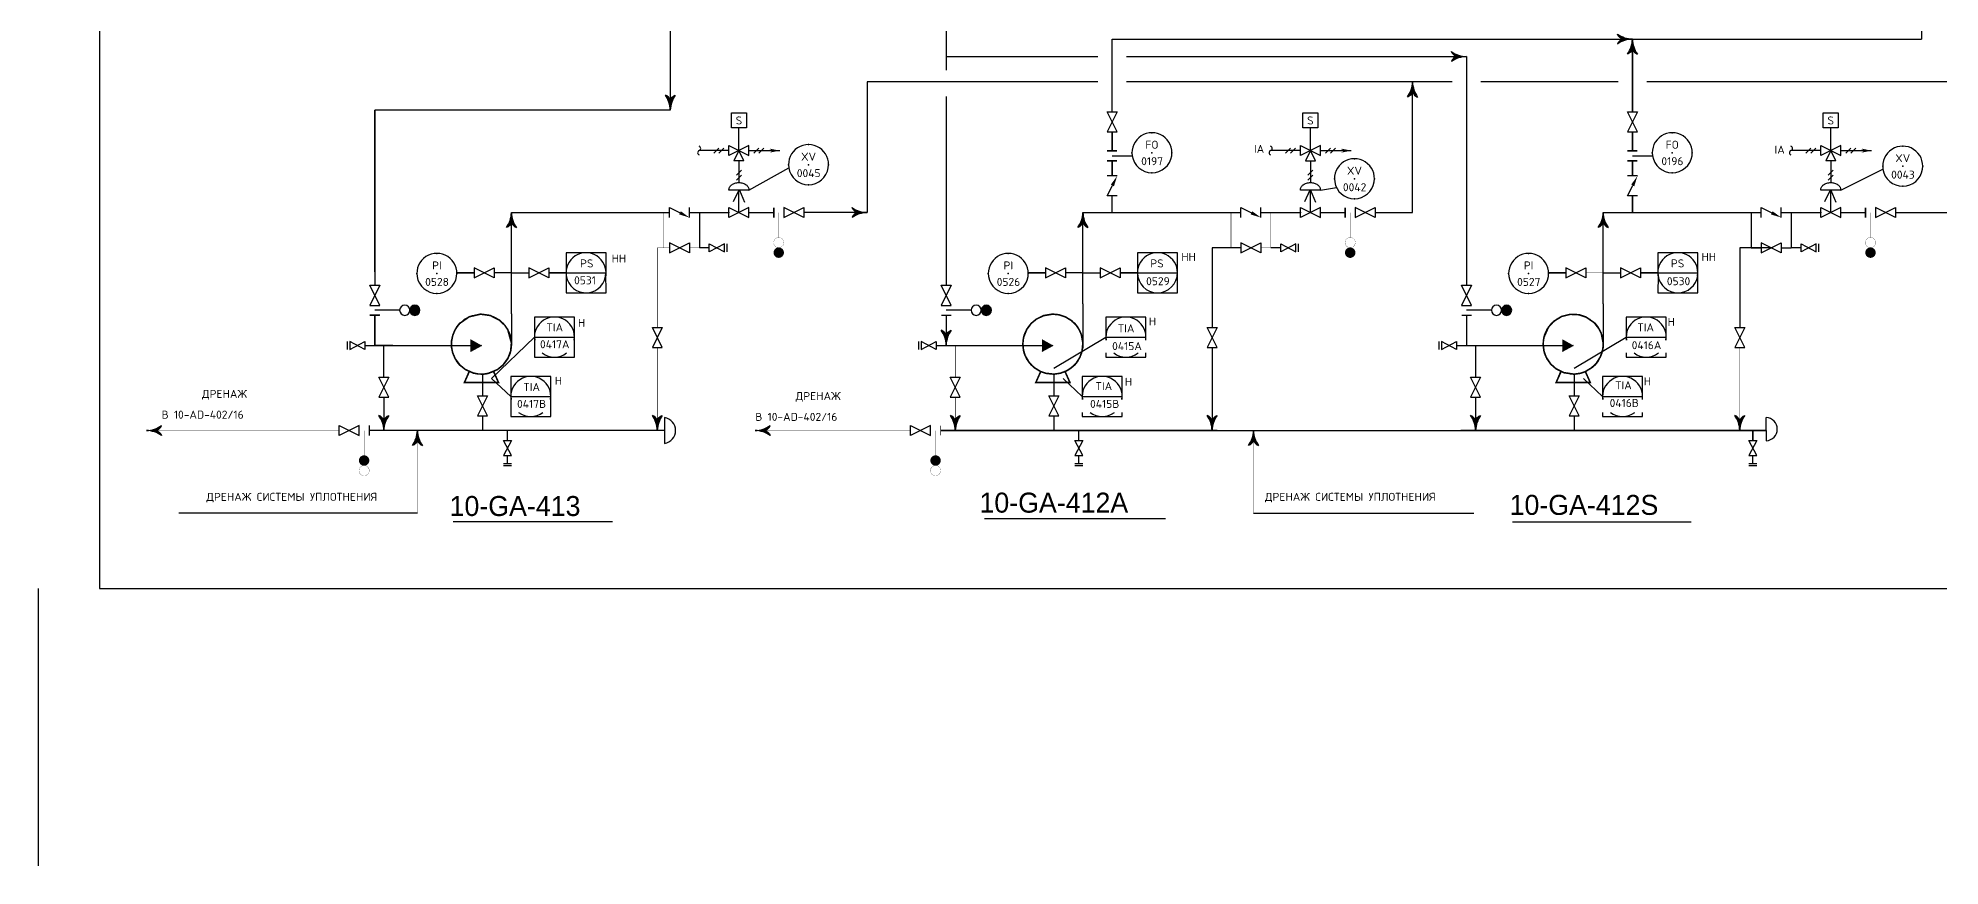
# Model space of a CAD drawing. Extents: x 173.9 to 269, y 119.5 to 158.6.
# Drawn here: x 173.92 to 209.56, y 119.52 to 135.04 of the extents above; entities that cross this region are included whole.
import ezdxf
from ezdxf.enums import TextEntityAlignment as Align

# ---------------------------------------------------------------- set-up
doc = ezdxf.new("R2010")
doc.units = 0
doc.linetypes.add('DASHED', pattern=[0.1875, 0.125, -0.0625])
doc.layers.get('0').update_dxf_attribs({"linetype": 'CONTINUOUS'})
for name, color, linetype in [('IN-ATTRIBS', 7, 'CONTINUOUS'), ('IN-EQUIPMENT', 7, 'CONTINUOUS'), ('IN-INST-TAP', 7, 'CONTINUOUS'), ('IN-INSTRUMENT', 7, 'CONTINUOUS'), ('IN-MIN-PROC', 2, 'CONTINUOUS'), ('IN-SOFTWARE', 7, 'CONTINUOUS'), ('IN-TEXT', 1, 'CONTINUOUS'), ('СЛОЙ1', 3, 'CONTINUOUS'), ('СЛОЙ2', 5, 'CONTINUOUS'), ('СЛОЙ3', 6, 'CONTINUOUS')]:
    doc.layers.add(name, color=color, linetype=linetype)
doc.styles.add('ATTRIBS', font='SIMPLEX', dxfattribs={"width": 0.9, "height": 0.1})
doc.styles.add('NARROW', font='simplex', dxfattribs={"width": 0.75, "height": 0.1})
doc.styles.add('S1', font='SIMPLEX', dxfattribs={"height": 0.1})

# ---------------------------------------------------------------- blocks, each defined once
blk = doc.blocks.new('PE2')
for points in [[(0, 0, 0.150368), (0.188, 0.062, 0.150368)], [(0.125, 0, 0.206864), (0.188, 0.062, 0.206864)], [(0.125, 0, -0.206864), (0.188, -0.062, -0.206864)]]:
    blk.add_lwpolyline(points, format="xyb")
blk.add_arc((-0.008, -0.336), 0.336, 54.4623, 88.6678)
for points in [[(0, 0), (0.125, 0), (0.04, 0.003), (0.141, 0.008)], [(0, 0), (0.125, 0), (0.04, -0.003), (0.141, -0.008)], [(0.04, 0.003), (0.141, 0.008), (0.079, 0.011), (0.156, 0.019)], [(0.079, 0.011), (0.156, 0.019), (0.117, 0.024), (0.169, 0.031)], [(0.117, 0.024), (0.169, 0.031), (0.154, 0.041), (0.179, 0.046)], [(0.154, 0.041), (0.179, 0.046), (0.188, 0.062)], [(0.04, -0.003), (0.141, -0.008), (0.079, -0.011), (0.156, -0.019)], [(0.079, -0.011), (0.156, -0.019), (0.117, -0.024), (0.169, -0.031)], [(0.117, -0.024), (0.169, -0.031), (0.154, -0.041), (0.179, -0.046)], [(0.154, -0.041), (0.179, -0.046), (0.188, -0.062)]]:
    blk.add_solid(points)
blk = doc.blocks.new('BUBTEXT')
at = {"layer": 'IN-ATTRIBS'}
for p in [(0, 0.25), (-0.25, 0), (0, 0), (0.25, 0), (0, -0.25)]:
    blk.add_point(p, dxfattribs=at)
at = {"layer": 'IN-ATTRIBS', "flags": 1}
for tag, style, width, p in [('DWGNO', 'ATTRIBS', 0.8, (0.003, 0.447)), ('IDNUM', 'ATTRIBS', 0.8, (0.009, 0.584)), ('FILENO', 'ATTRIBS', 0.8, (-0.003, 0.311)), ('LOC', 'ATTRIBS', 0.8, (-0.08, -0.422)), ('SIG', 'ATTRIBS', 0.8, (-0.087, -0.563)), ('INSTALL', 'ATTRIBS', 0.8, (-0.087, -0.699)), ('DATE', 'ATTRIBS', 0.8, (-0.088, -0.969)), ('SERV', 'ATTRIBS', 0.8, (-0.083, -0.838)), ('CSYS', 'NARROW', 0.75, (-0.087, -1.243)), ('DES', 'NARROW', 0.75, (-0.087, -1.102))]:
    blk.add_attdef(tag, text='', height=0.1, dxfattribs=dict(at, style=style, width=width)).set_placement(p, align=Align.CENTER)
at = {"layer": 'IN-ATTRIBS', "style": 'ATTRIBS'}
blk.add_attdef('SYSCDV', text='', height=0.1, dxfattribs=at).set_placement((-0.312, 0.141), align=Align.RIGHT)
at = {"layer": 'IN-ATTRIBS', "style": 'ATTRIBS', "flags": 1}
blk.add_attdef('SYSCDI', text='', height=0.1, dxfattribs=at).set_placement((-0.312, 0.312), align=Align.RIGHT)
at = {"layer": 'IN-ATTRIBS', "style": 'S1'}
for tag, p in [('XT', (0.324, 0.257)), ('A1', (0.323, 0.115)), ('A2', (0.323, -0.035)), ('A3', (0.323, -0.185)), ('RES', (0.323, -0.342))]:
    blk.add_attdef(tag, p, '', height=0.1, dxfattribs=at)
for tag, p in [('INSTTYPE', (0, 0.05)), ('TAGNUM', (0.002, -0.156)), ('MD', (0.402, -0.565)), ('SZ', (0.402, -0.696))]:
    blk.add_attdef(tag, text='', height=0.1, dxfattribs=at).set_placement(p, align=Align.CENTER)
blk = doc.blocks.new('PF35A')
blk.add_lwpolyline([(0, -0.0625), (0.25, 0.0625), (0.25, -0.0625), (0, 0.0625)], close=True)
blk = doc.blocks.new('PE1')
for centre, start, end in [((-0.009, 0.027), 288.4319, 71.5681), ((0.009, -0.027), 108.4319, 251.5681)]:
    blk.add_arc(centre, 0.0284, start, end)
blk = doc.blocks.new('PD22')
blk.add_lwpolyline([(-0.09375, 0.09375), (0.09375, 0.09375), (0.09375, -0.09375), (-0.09375, -0.09375), (-0.09375, 0.09375)])
at = {"layer": 'IN-ATTRIBS', "style": 'S1'}
blk.add_attdef('S_TAG', text='', height=0.1, dxfattribs=at).set_placement((0, 0), align=Align.MIDDLE)
blk = doc.blocks.new('-ARROW')
blk.add_line((0.085, 0), (0.125, 0))
for points in [[(0.085, 0), (0, 0), (0.085, 0), (0.124, 0.025)], [(0.085, 0), (0, 0), (0.085, 0), (0.124, -0.025)]]:
    blk.add_solid(points)
blk = doc.blocks.new('PH29B')
at = {"linetype": 'Continuous'}
blk.add_line((-0.25, 0), (0.25, 0), dxfattribs=at)
for points in [[(0.25, -0.038), (0.25, 0.25), (-0.25, 0.25), (-0.25, -0.038)], [(-0.25, -0.199), (-0.25, -0.25), (0.25, -0.25), (0.25, -0.199)]]:
    blk.add_lwpolyline(points)
for start, end in [(351.1529, 188.8471), (232.6037, 307.3963)]:
    blk.add_arc((0, 0), 0.25, start, end)
blk = doc.blocks.new('X1', base_point=(27.875, 16.125))
for p, q in [((28, 16.0625), (27.75, 16.1875)), ((27.75, 16.0625), (28, 16.1875)), ((27.75, 16.1875), (27.75, 16.0625)), ((28, 16.1875), (28, 16.0625))]:
    blk.add_line(p, q)
for p in [(27.75, 16.125), (28, 16.125)]:
    blk.add_point(p)

msp = doc.modelspace()

# ---------------------------------------------------------------- hatches: boundary and pattern name
h = msp.add_hatch(color=256)
h.paths.add_polyline_path([(182.024, 129.397), (182.024, 129.281), (182.23, 129.281)])
h.paths.add_polyline_path([(182.23, 129.281), (182.024, 129.281), (182.024, 129.165)])
h = msp.add_hatch(color=256)
h.paths.add_polyline_path([(192.734, 129.397), (192.734, 129.281), (192.94, 129.281)])
h.paths.add_polyline_path([(192.94, 129.281), (192.734, 129.281), (192.734, 129.165)])
h = msp.add_hatch(color=256)
h.paths.add_polyline_path([(202.485, 129.397), (202.485, 129.281), (202.691, 129.281)])
h.paths.add_polyline_path([(202.691, 129.281), (202.485, 129.281), (202.485, 129.165)])
at = {"layer": 'IN-MIN-PROC'}
for points in [[(187.897, 131.018, 0.373738), (187.815, 131.112, -0.070186), (187.788, 131.112, 0.373738), (187.706, 131.018, 1)], [(198.607, 131.018, 0.373738), (198.524, 131.112, -0.070186), (198.498, 131.112, 0.373738), (198.415, 131.018, 1)], [(208.358, 131.018, 0.373738), (208.276, 131.112, -0.070186), (208.249, 131.112, 0.373738), (208.167, 131.018, 1)], [(180.983, 130.033, 0.373738), (180.888, 129.951, -0.070186), (180.888, 129.924, 0.373738), (180.983, 129.842, 1)], [(191.692, 130.033, 0.373738), (191.597, 129.951, -0.070186), (191.597, 129.924, 0.373738), (191.692, 129.842, 1)], [(201.443, 130.033, 0.373738), (201.349, 129.951, -0.070186), (201.349, 129.924, 0.373738), (201.443, 129.842, 1)], [(179.936, 127.123, 0.373738), (180.018, 127.028, -0.070186), (180.045, 127.028, 0.373738), (180.127, 127.123, 1)], [(190.645, 127.123, 0.373738), (190.728, 127.028, -0.070186), (190.754, 127.028, 0.373738), (190.836, 127.123, 1)]]:
    msp.add_hatch(color=256, dxfattribs=at).paths.add_polyline_path(points)

# ---------------------------------------------------------------- linework, layer by layer
for p, q in [((180.231, 130.656), (180.231, 133.688)), ((186.681, 132.977), (186.587, 132.883)), ((186.775, 132.977), (186.681, 132.883)), ((187.337, 132.883), (187.431, 132.977)), ((187.431, 132.883), (187.525, 132.977)), ((197.39, 132.977), (197.297, 132.883)), ((197.484, 132.977), (197.39, 132.883)), ((198.047, 132.883), (198.14, 132.977)), ((198.14, 132.883), (198.234, 132.977)), ((207.142, 132.977), (207.048, 132.883)), ((207.235, 132.977), (207.142, 132.883)), ((207.798, 132.883), (207.892, 132.977)), ((207.892, 132.883), (207.985, 132.977)), ((186.868, 132.93), (186.311, 132.93)), ((187.056, 132.742), (187.056, 132.332)), ((187.243, 132.93), (187.82, 132.93)), ((197.578, 132.93), (197.02, 132.93)), ((197.765, 132.742), (197.765, 132.332)), ((197.953, 132.93), (198.53, 132.93)), ((207.329, 132.93), (206.771, 132.93)), ((207.517, 132.742), (207.517, 132.332)), ((207.704, 132.93), (208.281, 132.93)), ((187.103, 132.566), (187.009, 132.473)), ((187.103, 132.473), (187.009, 132.379)), ((197.812, 132.566), (197.718, 132.473)), ((197.812, 132.473), (197.718, 132.379)), ((207.563, 132.566), (207.47, 132.473)), ((207.563, 132.473), (207.47, 132.379)), ((181.77, 130.641), (182.093, 130.641)), ((182.093, 130.641), (181.77, 130.641)), ((182.792, 130.641), (182.468, 130.641)), ((182.792, 130.641), (182.468, 130.641)), ((182.792, 130.641), (183.116, 130.641)), ((182.792, 130.641), (183.116, 130.641)), ((183.815, 130.641), (183.491, 130.641)), ((183.491, 130.641), (183.815, 130.641)), ((192.803, 130.641), (192.479, 130.641)), ((192.479, 130.641), (192.803, 130.641)), ((193.502, 130.641), (193.178, 130.641)), ((193.502, 130.641), (193.178, 130.641)), ((193.502, 130.641), (193.826, 130.641)), ((193.502, 130.641), (193.826, 130.641)), ((194.201, 130.641), (194.524, 130.641)), ((194.524, 130.641), (194.201, 130.641)), ((180.231, 129.281), (180.231, 129.844)), ((182.421, 128.661), (183.224, 129.437)), ((192.956, 128.855), (193.933, 129.437)), ((202.707, 128.855), (203.684, 129.437)), ((180.572, 129.281), (180.231, 129.281)), ((180.401, 128.685), (180.401, 129.281)), ((182.23, 129.281), (182.024, 129.165)), ((192.94, 129.281), (192.734, 129.165)), ((202.691, 129.281), (202.485, 129.165)), ((182.249, 128.741), (182.249, 128.335)), ((192.958, 128.741), (192.958, 128.335)), ((182.421, 128.661), (182.78, 128.323)), ((193.13, 128.661), (193.489, 128.323)), ((202.881, 128.661), (203.241, 128.323)), ((180.401, 128.31), (180.401, 127.685)), ((182.249, 127.96), (182.249, 127.685)), ((181.699, 125.977), (184.684, 125.977)), ((191.659, 126.037), (195.052, 126.037)), ((201.554, 125.971), (204.901, 125.971))]:
    msp.add_line(p, q)
at = {"color": 2}
for p, q in [((187.056, 132.191), (186.95, 131.97)), ((187.064, 132.191), (187.161, 131.966)), ((197.757, 132.192), (197.652, 131.97)), ((197.765, 132.191), (197.863, 131.966)), ((207.509, 132.192), (207.403, 131.97)), ((207.517, 132.191), (207.614, 131.966)), ((173.92, 124.723), (173.92, 119.525))]:
    msp.add_line(p, q, dxfattribs=at)
at = {"linetype": 'Continuous'}
for p, q in [((183.815, 130.641), (184.565, 130.641)), ((194.524, 130.641), (195.274, 130.641)), ((204.276, 130.641), (205.026, 130.641)), ((183.224, 129.437), (183.974, 129.437)), ((182.78, 128.323), (183.53, 128.323))]:
    msp.add_line(p, q, dxfattribs=at)
at = {"color": 5}
for p, q in [((185.661, 127.927), (185.661, 127.444)), ((181.03, 126.138), (176.56, 126.138)), ((196.7, 126.138), (200.828, 126.138))]:
    msp.add_line(p, q, dxfattribs=at)
for points in [[(184.565, 130.584), (184.565, 131.016), (183.815, 131.016), (183.815, 130.584)], [(195.274, 130.584), (195.274, 131.016), (194.524, 131.016), (194.524, 130.584)], [(205.026, 130.584), (205.026, 131.016), (204.276, 131.016), (204.276, 130.584)], [(183.815, 130.641), (183.815, 130.266), (184.565, 130.266), (184.561, 130.641)], [(194.524, 130.584), (194.524, 130.266), (195.274, 130.266), (195.274, 130.641)], [(204.28, 130.584), (204.276, 130.266), (205.026, 130.266), (205.026, 130.584)], [(183.974, 129.379), (183.974, 129.812), (183.224, 129.812), (183.224, 129.379)], [(183.224, 129.437), (183.224, 129.062), (183.974, 129.062), (183.974, 129.379)], [(183.53, 128.265), (183.53, 128.698), (182.78, 128.698), (182.78, 128.265)], [(182.78, 128.323), (182.78, 127.948), (183.53, 127.948), (183.53, 128.323)]]:
    msp.add_lwpolyline(points)
for centre, radius, start, end in [((188.36, 132.667), 0.375, 351.1529, 188.8471), ((194.796, 132.891), 0.375, 351.1529, 188.8471), ((204.547, 132.891), 0.375, 351.1529, 188.8471), ((208.867, 132.639), 0.375, 351.1529, 188.8471), ((188.36, 132.667), 0.375, 188.8471, 351.1529), ((194.796, 132.891), 0.375, 188.8471, 351.1529), ((198.591, 132.403), 0.375, 351.1529, 188.8471), ((204.547, 132.891), 0.375, 188.8471, 351.1529), ((198.591, 132.403), 0.375, 188.8471, 351.1529), ((208.867, 132.639), 0.375, 188.8471, 351.1529), ((181.395, 130.629), 0.375, 351.1529, 188.8471), ((184.19, 130.641), 0.375, 351.1529, 188.8471), ((192.104, 130.629), 0.375, 351.1529, 188.8471), ((194.899, 130.641), 0.375, 351.1529, 188.8471), ((201.855, 130.629), 0.375, 351.1529, 188.8471), ((204.651, 130.641), 0.375, 351.1529, 188.8471), ((181.395, 130.629), 0.375, 188.8471, 351.1529), ((184.188, 130.639), 0.373, 188.5308, 0.3694), ((192.104, 130.629), 0.375, 188.8471, 351.1529), ((194.899, 130.641), 0.375, 180, 0), ((201.855, 130.629), 0.375, 188.8471, 351.1529), ((204.653, 130.643), 0.377, 189.061, 350.939), ((183.599, 129.437), 0.375, 351.1529, 188.8471), ((183.599, 129.437), 0.375, 232.6037, 307.3963), ((183.155, 128.323), 0.375, 351.1529, 188.8471), ((183.155, 128.323), 0.375, 232.6037, 307.3963)]:
    msp.add_arc(centre, radius, start, end)
at = {"layer": 'IN-EQUIPMENT'}
msp.add_line((180.325, 129.844), (180.137, 129.844), dxfattribs=at)
at = {"layer": 'IN-INST-TAP', "linetype": 'Continuous'}
for p, q in [((187.056, 132.93), (187.056, 133.355)), ((197.765, 132.93), (197.765, 133.355)), ((207.517, 132.93), (207.517, 133.355))]:
    msp.add_line(p, q, dxfattribs=at)
at = {"layer": 'IN-INST-TAP'}
for p, q in [((187.243, 132.191), (187.989, 132.609)), ((194.05, 132.834), (194.425, 132.834)), ((203.801, 132.834), (204.176, 132.834)), ((197.953, 132.191), (198.252, 132.242)), ((207.704, 132.191), (208.496, 132.581))]:
    msp.add_line(p, q, dxfattribs=at)
at = {"layer": 'IN-MIN-PROC'}
for p, q in [((186.868, 133.024), (187.056, 132.93)), ((186.868, 132.836), (186.868, 133.024)), ((187.243, 133.024), (187.056, 132.93)), ((187.243, 132.836), (187.243, 133.024)), ((197.578, 132.836), (197.578, 133.024)), ((197.578, 133.024), (197.765, 132.93)), ((197.953, 133.024), (197.765, 132.93)), ((197.953, 132.836), (197.953, 133.024)), ((207.329, 132.836), (207.329, 133.024)), ((207.329, 133.024), (207.517, 132.93)), ((207.704, 133.024), (207.517, 132.93)), ((207.704, 132.836), (207.704, 133.024)), ((187.056, 132.93), (186.868, 132.836)), ((187.056, 132.93), (186.962, 132.742)), ((187.15, 132.742), (186.962, 132.742)), ((187.056, 132.93), (187.243, 132.836)), ((187.15, 132.742), (187.056, 132.93)), ((197.765, 132.93), (197.578, 132.836)), ((197.765, 132.93), (197.672, 132.742)), ((197.672, 132.742), (197.859, 132.742)), ((197.859, 132.742), (197.765, 132.93)), ((197.765, 132.93), (197.953, 132.836)), ((207.517, 132.93), (207.329, 132.836)), ((207.517, 132.93), (207.423, 132.742)), ((207.61, 132.742), (207.423, 132.742)), ((207.61, 132.742), (207.517, 132.93)), ((207.517, 132.93), (207.704, 132.836)), ((194.144, 132.455), (193.956, 132.455)), ((203.895, 132.455), (203.708, 132.455)), ((187.243, 132.191), (186.868, 132.191)), ((187.056, 131.769), (187.056, 132.191)), ((197.953, 132.191), (197.578, 132.191)), ((197.765, 131.769), (197.765, 132.191)), ((207.704, 132.191), (207.329, 132.191)), ((207.517, 131.769), (207.517, 132.191)), ((186.128, 131.676), (186.128, 131.863)), ((196.838, 131.676), (196.838, 131.863)), ((206.589, 131.676), (206.589, 131.863)), ((186.501, 131.035), (186.501, 131.185)), ((186.501, 131.185), (186.783, 131.035)), ((186.783, 131.185), (186.501, 131.035)), ((186.783, 131.035), (186.783, 131.185)), ((186.834, 131.035), (186.834, 131.185)), ((197.211, 131.035), (197.211, 131.185)), ((197.492, 131.185), (197.211, 131.035)), ((197.211, 131.185), (197.492, 131.035)), ((197.492, 131.035), (197.492, 131.185)), ((197.543, 131.035), (197.543, 131.185)), ((206.962, 131.035), (206.962, 131.185)), ((207.243, 131.185), (206.962, 131.035)), ((206.962, 131.185), (207.243, 131.035)), ((207.243, 131.035), (207.243, 131.185)), ((207.294, 131.035), (207.294, 131.185)), ((180.7, 129.938), (180.231, 129.938)), ((191.409, 129.938), (190.94, 129.938)), ((201.16, 129.938), (200.691, 129.938)), ((179.711, 129.356), (179.711, 129.206)), ((179.762, 129.206), (180.043, 129.356)), ((180.043, 129.206), (179.762, 129.356)), ((179.762, 129.356), (179.762, 129.206)), ((180.043, 129.356), (180.043, 129.206)), ((190.42, 129.356), (190.42, 129.206)), ((190.471, 129.356), (190.471, 129.206)), ((190.753, 129.206), (190.471, 129.356)), ((190.471, 129.206), (190.753, 129.356)), ((190.753, 129.356), (190.753, 129.206)), ((200.172, 129.356), (200.172, 129.206)), ((200.223, 129.356), (200.223, 129.206)), ((200.504, 129.206), (200.223, 129.356)), ((200.223, 129.206), (200.504, 129.356)), ((200.504, 129.356), (200.504, 129.206)), ((182.642, 127.498), (182.792, 127.498)), ((182.792, 127.498), (182.642, 127.217)), ((182.792, 127.217), (182.642, 127.498)), ((193.502, 127.217), (193.352, 127.498)), ((193.502, 127.498), (193.352, 127.217)), ((193.352, 127.498), (193.502, 127.498)), ((205.982, 127.498), (206.132, 127.498)), ((206.132, 127.498), (205.982, 127.217)), ((206.132, 127.217), (205.982, 127.498)), ((182.642, 127.217), (182.792, 127.217)), ((182.642, 127.069), (182.792, 127.069)), ((182.642, 127.029), (182.792, 127.029)), ((182.717, 127.069), (182.717, 127.217)), ((193.352, 127.217), (193.502, 127.217)), ((193.352, 127.069), (193.502, 127.069)), ((193.352, 127.029), (193.502, 127.029)), ((193.427, 127.069), (193.427, 127.217)), ((205.982, 127.217), (206.132, 127.217)), ((205.982, 127.069), (206.132, 127.069)), ((205.982, 127.029), (206.132, 127.029)), ((206.057, 127.069), (206.057, 127.217))]:
    msp.add_line(p, q, dxfattribs=at)
for points in [[(186.868, 132.191, -0.126822), (186.882, 132.243, -0.10607), (186.923, 132.291, -0.085783), (186.982, 132.321, -0.075445), (187.056, 132.332, -0.075445), (187.13, 132.321, -0.085783), (187.189, 132.291, -0.10607), (187.23, 132.243, -0.126822), (187.243, 132.191, -0.126822)], [(197.578, 132.191, -0.126822), (197.591, 132.243, -0.10607), (197.633, 132.291, -0.085783), (197.691, 132.321, -0.075445), (197.765, 132.332, -0.075445), (197.839, 132.321, -0.085783), (197.898, 132.291, -0.10607), (197.94, 132.243, -0.126822), (197.953, 132.191, -0.126822)], [(207.329, 132.191, -0.126822), (207.342, 132.243, -0.10607), (207.384, 132.291, -0.085783), (207.443, 132.321, -0.075445), (207.517, 132.332, -0.075445), (207.59, 132.321, -0.085783), (207.649, 132.291, -0.10607), (207.691, 132.243, -0.126822), (207.704, 132.191, -0.126822)]]:
    msp.add_lwpolyline(points, format="xyb", dxfattribs=at)
for points in [[(194.144, 132.08), (193.956, 132.08), (194.056, 132.278)], [(203.895, 132.08), (203.708, 132.08), (203.807, 132.278)], [(185.753, 131.676), (185.753, 131.863), (185.952, 131.764)], [(196.463, 131.676), (196.463, 131.863), (196.661, 131.764)], [(206.214, 131.676), (206.214, 131.863), (206.412, 131.764)]]:
    msp.add_lwpolyline(points, dxfattribs=at)
at = {"layer": 'IN-MIN-PROC', "const_width": 0.0075}
for points in [[(187.802, 131.301), (187.802, 131.769)], [(198.511, 131.301), (198.511, 131.769)], [(208.262, 131.301), (208.262, 131.769)], [(180.032, 127.217), (180.032, 127.685)], [(190.741, 127.217), (190.741, 127.685)]]:
    msp.add_lwpolyline(points, dxfattribs=at)
at = {"layer": 'IN-MIN-PROC', "const_width": 0.00375}
for points in [[(187.897, 131.207, 1), (187.706, 131.207, 1)], [(198.607, 131.207, 1), (198.415, 131.207, 1)], [(208.358, 131.207, 1), (208.167, 131.207, 1)], [(187.897, 131.018, 1), (187.706, 131.018, 1)], [(198.607, 131.018, 1), (198.415, 131.018, 1)], [(208.358, 131.018, 1), (208.167, 131.018, 1)], [(180.127, 127.123, 1), (179.936, 127.123, 1)], [(180.127, 126.934, 1), (179.936, 126.934, 1)], [(190.836, 127.123, 1), (190.645, 127.123, 1)], [(190.836, 126.934, 1), (190.645, 126.934, 1)]]:
    msp.add_lwpolyline(points, format="xyb", close=True, dxfattribs=at)
at = {"layer": 'IN-MIN-PROC'}
for points in [[(185.62, 129.241), (185.433, 129.616), (185.62, 129.616), (185.433, 129.241)], [(196.017, 129.241), (195.829, 129.616), (196.017, 129.616), (195.829, 129.241)], [(205.906, 129.241), (205.718, 129.616), (205.906, 129.616), (205.718, 129.241)], [(180.495, 128.31), (180.307, 128.685), (180.495, 128.685), (180.307, 128.31)], [(191.204, 128.31), (191.017, 128.685), (191.204, 128.685), (191.017, 128.31)], [(200.956, 128.31), (200.768, 128.685), (200.956, 128.685), (200.768, 128.31)], [(182.342, 127.96), (182.155, 128.335), (182.342, 128.335), (182.155, 127.96)], [(193.052, 127.96), (192.864, 128.335), (193.052, 128.335), (192.864, 127.96)], [(202.803, 127.96), (202.615, 128.335), (202.803, 128.335), (202.615, 127.96)], [(190.647, 127.779), (190.272, 127.592), (190.272, 127.779), (190.647, 127.592)]]:
    msp.add_lwpolyline(points, close=True, dxfattribs=at)
for centre, start, end in [((180.793, 129.938), 90, 270), ((180.793, 129.938), 270, 90), ((180.983, 129.938), 90, 270), ((180.983, 129.938), 270, 90), ((191.503, 129.938), 90, 270), ((191.503, 129.938), 270, 90), ((191.692, 129.938), 90, 270), ((191.692, 129.938), 270, 90), ((201.254, 129.938), 90, 270), ((201.254, 129.938), 270, 90), ((201.443, 129.938), 90, 270), ((201.443, 129.938), 270, 90)]:
    msp.add_arc(centre, 0.0956, start, end, dxfattribs=at)
for points in [[(194.084, 132.261), (194.144, 132.455), (194.026, 132.294)], [(203.835, 132.261), (203.895, 132.455), (203.778, 132.294)], [(185.935, 131.735), (186.128, 131.676), (185.968, 131.793)], [(196.644, 131.735), (196.838, 131.676), (196.677, 131.793)], [(206.396, 131.735), (206.589, 131.676), (206.428, 131.793)]]:
    msp.add_solid(points, dxfattribs=at)
at = {"layer": 'IN-SOFTWARE', "color": 6}
for p, q in [((175.071, 153.423), (175.071, 124.723)), ((175.071, 124.723), (265.667, 124.723))]:
    msp.add_line(p, q, dxfattribs=at)
at = {"layer": 'СЛОЙ1', "color": 3}
msp.add_line((209.217, 147.43), (209.217, 135.021), dxfattribs=at)
at = {"layer": 'СЛОЙ1'}
for p, q in [((185.77, 136.561), (185.77, 133.688)), ((190.94, 135.979), (190.94, 134.438)), ((194.05, 133.66), (194.05, 135.021)), ((194.05, 135.021), (209.217, 135.021)), ((190.94, 134.692), (193.78, 134.692)), ((194.32, 134.692), (200.691, 134.692)), ((200.691, 134.692), (200.691, 130.406)), ((193.78, 134.217), (189.459, 134.217)), ((189.459, 134.217), (189.459, 131.769)), ((200.421, 134.217), (194.32, 134.217)), ((199.68, 131.769), (199.68, 134.217)), ((203.531, 134.217), (200.961, 134.217)), ((212.701, 134.217), (204.071, 134.217)), ((185.77, 133.688), (180.231, 133.688)), ((180.231, 133.688), (180.231, 130.406)), ((190.94, 133.947), (190.94, 130.406)), ((194.05, 131.769), (194.05, 132.08)), ((182.792, 129.873), (182.792, 131.769)), ((182.792, 131.769), (185.753, 131.769)), ((186.128, 131.769), (186.868, 131.769)), ((187.243, 131.769), (187.708, 131.769)), ((189.459, 131.769), (188.27, 131.769)), ((193.502, 130.06), (193.502, 131.769)), ((193.502, 131.769), (196.463, 131.769)), ((196.838, 131.769), (197.578, 131.769)), ((197.953, 131.769), (198.417, 131.769)), ((198.98, 131.769), (199.68, 131.769)), ((203.253, 130.06), (203.253, 131.769)), ((203.253, 131.769), (206.214, 131.769)), ((206.589, 131.769), (207.329, 131.769)), ((207.704, 131.769), (208.168, 131.769)), ((208.731, 131.769), (212.701, 131.769)), ((180.231, 129.844), (180.231, 129.281)), ((182.792, 129.873), (182.792, 129.326)), ((190.94, 129.844), (190.94, 129.281)), ((193.502, 130.06), (193.502, 129.326)), ((200.691, 129.844), (200.691, 129.281)), ((203.253, 130.06), (203.253, 129.326)), ((180.231, 129.281), (181.446, 129.281)), ((181.446, 129.281), (182.23, 129.281)), ((190.94, 129.281), (192.155, 129.281)), ((192.155, 129.281), (192.94, 129.281)), ((200.691, 129.281), (201.906, 129.281)), ((201.906, 129.281), (202.691, 129.281))]:
    msp.add_line(p, q, dxfattribs=at)
at = {"layer": 'СЛОЙ1', "const_width": 0.03}
for points in [[(203.801, 135.021), (203.801, 133.66)], [(194.05, 132.928), (194.05, 133.285)], [(203.801, 133.285), (203.801, 132.928)], [(193.956, 132.928), (194.144, 132.928)], [(193.956, 132.74), (194.144, 132.74)], [(194.05, 132.455), (194.05, 132.74)], [(203.708, 132.928), (203.895, 132.928)], [(203.708, 132.74), (203.895, 132.74)], [(203.801, 132.74), (203.801, 132.455)], [(203.801, 132.08), (203.801, 131.769)], [(187.708, 131.863), (187.708, 131.676)], [(198.417, 131.863), (198.417, 131.676)], [(208.168, 131.863), (208.168, 131.676)], [(180.137, 129.844), (180.325, 129.844)], [(191.034, 129.844), (190.846, 129.844)], [(200.598, 129.844), (200.785, 129.844)]]:
    msp.add_lwpolyline(points, dxfattribs=at)
at = {"layer": 'СЛОЙ2'}
for p, q in [((186.314, 131.769), (186.314, 131.11)), ((206.028, 131.769), (206.028, 131.11)), ((206.028, 131.769), (206.028, 131.11)), ((206.774, 131.769), (206.774, 131.11)), ((186.501, 131.11), (186.314, 131.11)), ((195.923, 131.11), (195.923, 129.616)), ((196.463, 131.11), (195.923, 131.11)), ((195.923, 131.11), (195.923, 129.616)), ((197.211, 131.11), (197.023, 131.11)), ((205.812, 131.11), (205.812, 129.616)), ((206.028, 131.11), (205.812, 131.11)), ((206.43, 131.11), (205.812, 131.11)), ((205.812, 131.11), (205.812, 129.616)), ((206.028, 131.11), (206.214, 131.11)), ((206.589, 131.11), (206.774, 131.11)), ((206.962, 131.11), (206.774, 131.11)), ((202.554, 130.641), (202.23, 130.641)), ((202.23, 130.641), (202.554, 130.641)), ((203.253, 130.641), (203.577, 130.641)), ((203.253, 130.641), (203.577, 130.641)), ((203.952, 130.641), (204.276, 130.641)), ((204.276, 130.641), (203.952, 130.641)), ((180.043, 129.281), (180.231, 129.281)), ((190.753, 129.281), (190.94, 129.281)), ((195.923, 129.241), (195.923, 127.685)), ((195.923, 129.241), (195.923, 127.685)), ((200.504, 129.281), (200.691, 129.281)), ((200.862, 129.281), (200.862, 128.685)), ((202.709, 128.741), (202.709, 128.335)), ((200.862, 128.31), (200.862, 127.685)), ((180.125, 127.779), (180.125, 127.592)), ((185.661, 127.685), (180.125, 127.685)), ((182.717, 127.498), (182.717, 127.685)), ((196.019, 127.685), (190.835, 127.685)), ((190.835, 127.685), (200.586, 127.685)), ((192.958, 127.96), (192.958, 127.685)), ((193.427, 127.498), (193.427, 127.685)), ((206.31, 127.685), (200.586, 127.685)), ((200.586, 127.685), (206.31, 127.685)), ((202.709, 127.96), (202.709, 127.685)), ((206.057, 127.498), (206.057, 127.685)), ((206.057, 127.685), (206.057, 127.498)), ((206.31, 127.685), (206.31, 127.929)), ((206.31, 127.685), (206.31, 127.493))]:
    msp.add_line(p, q, dxfattribs=at)
for points, const_width in [([(185.644, 131.11), (185.644, 131.769)], 0.0075), ([(186.128, 131.11), (186.314, 131.11), (186.314, 131.769)], 0.0075), ([(196.277, 131.769), (196.277, 131.11)], 0.0075), ([(196.838, 131.11), (197.023, 131.11), (197.023, 131.769)], 0.0075), ([(206.774, 131.769), (206.774, 131.11), (206.589, 131.11)], 0.0075), ([(185.526, 131.11), (185.526, 129.616)], 0.0075), ([(185.526, 131.11), (185.753, 131.11)], 0.0075), ([(186.314, 131.11), (186.501, 131.11)], 0.0075), ([(197.023, 131.11), (197.211, 131.11)], 0.0075), ([(206.774, 131.11), (206.962, 131.11)], 0.0075), ([(181.77, 130.641), (182.093, 130.641)], 0.0075), ([(182.468, 130.641), (183.116, 130.641)], 0.0075), ([(183.491, 130.641), (183.815, 130.641)], 0.0075), ([(192.479, 130.641), (192.803, 130.641)], 0.0075), ([(193.178, 130.641), (193.826, 130.641)], 0.0075), ([(194.201, 130.641), (194.524, 130.641)], 0.0075), ([(202.23, 130.641), (202.554, 130.641)], 0.0075), ([(202.929, 130.641), (203.577, 130.641)], 0.0075), ([(203.952, 130.641), (204.276, 130.641)], 0.0075), ([(180.231, 129.281), (180.043, 129.281)], 0.0075), ([(180.402, 129.281), (180.402, 128.685)], 0.0075), ([(185.526, 129.241), (185.526, 127.685)], 0.0075), ([(190.94, 129.281), (190.753, 129.281)], 0.0075), ([(191.111, 129.281), (191.111, 128.685)], 0.0075), ([(200.691, 129.281), (200.504, 129.281)], 0.0075), ([(200.862, 129.281), (200.862, 128.685)], 0.0075), ([(205.812, 129.241), (205.812, 127.685)], 0.0075), ([(182.249, 128.741), (182.249, 128.335)], 0.0075), ([(192.958, 128.741), (192.958, 128.335)], 0.0075), ([(202.709, 128.741), (202.709, 128.335)], 0.0075), ([(180.402, 128.31), (180.401, 127.685)], 0.0075), ([(182.249, 127.96), (182.249, 127.685)], 0.0075), ([(191.111, 128.31), (191.111, 127.685)], 0.0075), ([(192.958, 127.96), (192.958, 127.685)], 0.0075), ([(200.862, 128.31), (200.862, 127.685)], 0.0075), ([(202.709, 127.96), (202.709, 127.685)], 0.0075), ([(179.563, 127.685), (175.955, 127.685)], 0.0075), ([(180.125, 127.779), (180.125, 127.592)], 0.015), ([(181.03, 126.138), (181.03, 127.685)], 0.0075), ([(182.717, 127.685), (182.717, 127.498)], 0.0075), ([(187.361, 127.685), (190.272, 127.685)], 0.0075), ([(190.835, 127.592), (190.835, 127.779)], 0.015), ([(193.427, 127.498), (193.427, 127.685)], 0.0075), ([(196.7, 126.138), (196.7, 127.685)], 0.0075), ([(206.057, 127.685), (206.057, 127.498)], 0.0075)]:
    msp.add_lwpolyline(points, dxfattribs=dict(at, const_width=const_width))
for centre, radius, start, end in [((185.624, 127.685), 0.244, 278.7887, 81.2113), ((206.297, 127.711), 0.218, 273.3723, 86.6277)]:
    msp.add_arc(centre, radius, start, end, dxfattribs=at)
at = {"layer": 'СЛОЙ3'}
for p, q in [((181.911, 128.585), (182.002, 128.789)), ((182.55, 128.585), (182.459, 128.789)), ((192.62, 128.585), (192.711, 128.789)), ((193.259, 128.585), (193.168, 128.789)), ((202.371, 128.585), (202.462, 128.789)), ((203.01, 128.585), (202.919, 128.789)), ((181.911, 128.585), (182.249, 128.585)), ((182.55, 128.585), (182.249, 128.585)), ((192.62, 128.585), (192.958, 128.585)), ((193.259, 128.585), (192.958, 128.585)), ((202.371, 128.585), (202.709, 128.585)), ((203.01, 128.585), (202.709, 128.585))]:
    msp.add_line(p, q, dxfattribs=at)
at = {"layer": 'СЛОЙ3', "const_width": 0.03}
for points in [[(181.822, 129.691), (182.001, 129.817), (182.213, 129.866), (182.396, 129.841), (182.569, 129.752), (182.668, 129.657), (182.725, 129.571), (182.792, 129.326), (182.777, 129.171), (182.731, 129.048), (182.635, 128.913), (182.534, 128.83), (182.456, 128.795), (182.351, 128.754), (182.28, 128.743), (182.171, 128.744), (182.078, 128.762), (181.931, 128.827), (181.831, 128.907), (181.737, 129.033), (181.689, 129.148), (181.67, 129.251), (181.671, 129.363), (181.693, 129.469), (181.729, 129.559), (181.773, 129.63), (181.822, 129.691)], [(192.392, 129.433), (192.449, 129.578), (192.534, 129.693), (192.631, 129.773), (192.764, 129.838), (192.933, 129.866), (193.049, 129.855), (193.175, 129.814), (193.289, 129.744), (193.384, 129.648), (193.433, 129.574), (193.472, 129.486), (193.502, 129.326), (193.486, 129.171), (193.444, 129.054), (193.376, 128.948), (193.289, 128.863), (193.203, 128.806), (193.082, 128.759), (192.958, 128.741), (192.808, 128.757), (192.711, 128.789), (192.583, 128.868), (192.498, 128.956), (192.419, 129.09), (192.388, 129.195), (192.378, 129.281), (192.381, 129.372), (192.392, 129.433)], [(202.144, 129.435), (202.227, 129.622), (202.327, 129.732), (202.473, 129.822), (202.637, 129.863), (202.799, 129.855), (202.932, 129.811), (203.083, 129.707), (203.175, 129.589), (203.217, 129.503), (203.253, 129.326), (203.247, 129.216), (203.203, 129.071), (203.124, 128.945), (203.047, 128.868), (202.919, 128.789), (202.828, 128.758), (202.709, 128.741), (202.514, 128.769), (202.369, 128.842), (202.267, 128.933), (202.182, 129.064), (202.144, 129.17), (202.129, 129.281), (202.132, 129.364), (202.144, 129.435)], [(182.002, 128.789), (181.911, 128.585), (182.55, 128.585), (182.459, 128.789)], [(192.711, 128.789), (192.62, 128.585), (193.259, 128.585), (193.168, 128.789)], [(202.462, 128.789), (202.371, 128.585), (203.01, 128.585), (202.919, 128.789)]]:
    msp.add_lwpolyline(points, dxfattribs=at)
at = {"layer": 'СЛОЙ3'}
for centre in [(182.23, 129.303), (192.94, 129.303), (202.691, 129.303)]:
    msp.add_circle(centre, 0.562, dxfattribs=at)

# ---------------------------------------------------------------- block references
at = {"layer": 'IN-INSTRUMENT', "linetype": 'DASHED', "xscale": 1.5, "yscale": 1.5, "zscale": 1.5}
for p in [(187.056, 133.496), (197.765, 133.496), (207.517, 133.496)]:
    msp.add_blockref('PD22', p, dxfattribs=at).add_auto_attribs({'S_TAG': 'S'})
at = {"layer": 'IN-INSTRUMENT', "xscale": 1.5, "yscale": 1.5, "zscale": 1.5}
for p, values in [((188.36, 132.667), {'INSTTYPE': 'XV', 'TAGNUM': '0045'}), ((194.796, 132.891), {'INSTTYPE': 'FO', 'TAGNUM': '0197'}), ((204.547, 132.891), {'INSTTYPE': 'FO', 'TAGNUM': '0196'}), ((208.867, 132.639), {'INSTTYPE': 'XV', 'TAGNUM': '0043'}), ((198.591, 132.403), {'INSTTYPE': 'XV', 'TAGNUM': '0042'}), ((181.395, 130.629), {'INSTTYPE': 'PI', 'TAGNUM': '0528'}), ((192.104, 130.629), {'INSTTYPE': 'PI', 'TAGNUM': '0526'}), ((201.855, 130.629), {'INSTTYPE': 'PI', 'TAGNUM': '0527'})]:
    msp.add_blockref('BUBTEXT', p, dxfattribs=at).add_auto_attribs(values)
for p in [(194.308, 129.437), (204.059, 129.437), (193.864, 128.323), (203.616, 128.323)]:
    msp.add_blockref('PH29B', p, dxfattribs=at)
at = {"layer": 'IN-MIN-PROC', "yscale": 1.5, "zscale": 1.5}
for name, p, xscale, rotation in [('PE2', (203.801, 135.021), 1.5, 180), ('PE2', (200.691, 134.692), 1.5, 180), ('PF35A', (194.05, 133.285), 1.5, 90), ('PF35A', (203.801, 133.285), 1.5, 90), ('X1', (187.056, 131.769), -1.5, 180), ('PE2', (189.459, 131.769), 1.5, 180), ('X1', (197.765, 131.769), -1.5, 180), ('X1', (207.517, 131.769), -1.5, 180), ('PF35A', (180.231, 130.031), 1.5, 90), ('PF35A', (190.94, 130.031), 1.5, 90), ('PF35A', (200.691, 130.031), 1.5, 90), ('PF35A', (179.938, 127.685), 1.5, 180)]:
    msp.add_blockref(name, p, dxfattribs=dict(at, xscale=xscale, rotation=rotation))
at = {"layer": 'IN-MIN-PROC', "linetype": 'DASHED', "xscale": 1.5, "yscale": 1.5, "zscale": 1.5}
for p, rotation in [((203.801, 135.021), 270), ((199.68, 134.217), 270), ((185.77, 133.688), 89.99999999999999), ((182.792, 131.769), 270), ((193.502, 131.769), 270), ((203.253, 131.769), 270), ((190.94, 129.284), 89.99999999999999), ((180.401, 127.685), 89.99999999999999), ((185.526, 127.685), 89.99999999999999), ((191.111, 127.685), 89.99999999999999), ((195.923, 127.685), 89.99999999999999), ((200.862, 127.685), 89.99999999999999), ((205.812, 127.685), 89.99999999999999), ((181.03, 127.685), 270), ((196.7, 127.685), 270)]:
    msp.add_blockref('PE2', p, dxfattribs=dict(at, rotation=rotation))
at = {"layer": 'IN-MIN-PROC', "linetype": 'Continuous', "xscale": 1.5, "yscale": 1.5, "zscale": 1.5, "rotation": 180}
for name, p in [('PE1', (186.311, 132.93)), ('-ARROW', (187.82, 132.93)), ('PE1', (197.02, 132.93)), ('-ARROW', (198.53, 132.93)), ('PE1', (206.771, 132.93)), ('-ARROW', (208.281, 132.93))]:
    msp.add_blockref(name, p, dxfattribs=at)
at = {"layer": 'IN-MIN-PROC', "yscale": 1.5, "zscale": 1.5}
for p, xscale in [((187.895, 131.769), 1.5), ((198.605, 131.769), 1.5), ((208.356, 131.769), 1.5), ((185.753, 131.11), 1.5), ((196.463, 131.11), 1.5), ((206.214, 131.11), 1.5), ((182.093, 130.641), 1.5), ((183.491, 130.641), -1.5), ((192.803, 130.641), 1.5), ((194.201, 130.641), -1.5), ((202.554, 130.641), 1.5), ((203.952, 130.641), -1.5)]:
    msp.add_blockref('PF35A', p, dxfattribs=dict(at, xscale=xscale))
at = {"layer": 'IN-MIN-PROC', "linetype": 'DASHED', "xscale": 1.5, "yscale": 1.5, "zscale": 1.5}
for p in [(175.955, 127.685), (187.361, 127.685)]:
    msp.add_blockref('PE2', p, dxfattribs=at)

# ---------------------------------------------------------------- texts
at = {"layer": 'IN-TEXT', "style": 'S1'}
for p in [(196.804, 132.888), (206.56, 132.873)]:
    msp.add_text('IA', height=0.15, dxfattribs=at).set_placement(p, align=Align.CENTER)
at = {"layer": 'IN-TEXT', "color": 7, "style": 'S1'}
for s, p in [('PS', (184.204, 130.742)), ('HH', (184.807, 130.833)), ('PS', (194.891, 130.742)), ('HH', (195.483, 130.862)), ('PS', (204.648, 130.742)), ('HH', (205.231, 130.862)), ('0531', (184.171, 130.425)), ('0529', (194.908, 130.408)), ('0530', (204.665, 130.408)), ('H', (184.107, 129.627)), ('H', (194.806, 129.653)), ('H', (204.528, 129.645)), ('TIA', (183.604, 129.542)), ('TIA', (194.311, 129.525)), ('TIA', (204.048, 129.542)), ('0417A', (183.604, 129.226)), ('0415A', (194.328, 129.192)), ('0416A', (204.065, 129.209)), ('H', (183.672, 128.542)), ('H', (204.081, 128.532)), ('TIA', (183.17, 128.426)), ('TIA', (193.894, 128.442)), ('H', (194.356, 128.523)), ('TIA', (203.631, 128.459)), ('0417B', (183.17, 128.109)), ('0415B', (193.911, 128.109)), ('0416B', (203.648, 128.126))]:
    msp.add_text(s, height=0.15, dxfattribs=at).set_placement(p, align=Align.CENTER)
at = {"layer": 'IN-TEXT', "linetype": 'Continuous', "style": 'S1'}
for s, p in [('ДРЕНАЖ ', (176.994, 128.296)), ('ДРЕНАЖ ', (188.12, 128.255)), ('В 10-AD-402/16', (176.236, 127.907)), ('В 10-AD-402/16', (187.362, 127.866)), ('ДРЕНАЖ СИСТЕМЫ УПЛОТНЕНИЯ', (177.076, 126.367)), ('ДРЕНАЖ СИСТЕМЫ УПЛОТНЕНИЯ', (196.914, 126.367))]:
    msp.add_text(s, height=0.15, dxfattribs=at).set_placement(p)
at = {"layer": 'IN-TEXT', "color": 4, "linetype": 'Continuous'}
for s, p in [('10-GA-413', (181.633, 126.083)), ('10-GA-412A', (191.564, 126.146)), ('10-GA-412S', (201.499, 126.104))]:
    msp.add_text(s, height=0.375, dxfattribs=at).set_placement(p)

doc.saveas('drawing.dxf')
